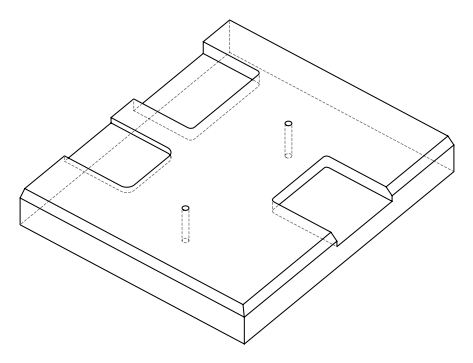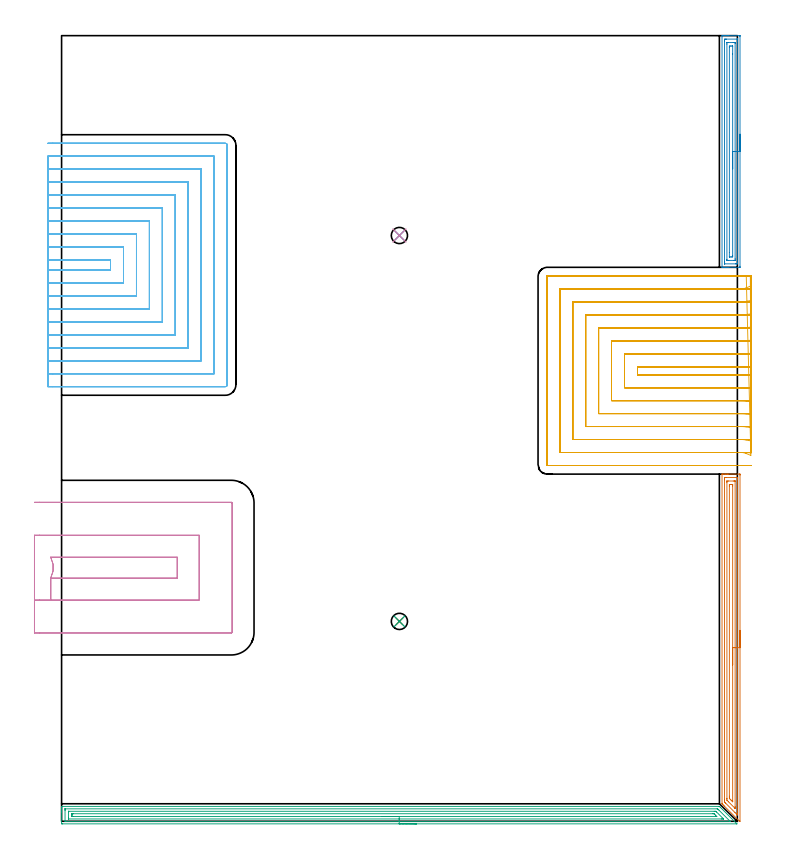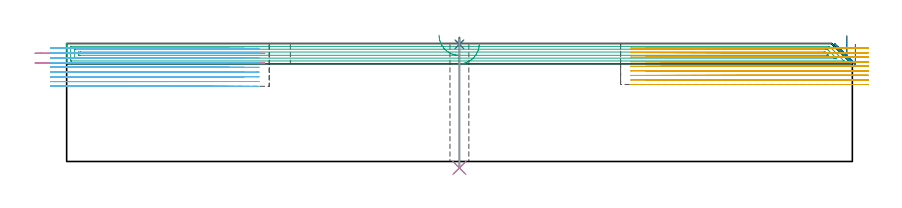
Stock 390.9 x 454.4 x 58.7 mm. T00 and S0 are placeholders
(PLAN: 10 operations, 4 tool changes, 140.7 min)
(1 AREA_MILL | FG_CHAMFER_SURFACE | UGT0205_001 | 6.51 min | 11187 mm3)
(2 AREA_MILL_1 | FG_CHAMFER_SURFACE_1 | UGT0205_001 | 4.52 min | 7570 mm3)
(3 AREA_MILL_2 | FG_CHAMFER_SURFACE_2 | UGT0205_001 | 12.57 min | 19573 mm3)
(4 MILL_SLOT | SLOT_PARTIAL_RECTANGULAR | UGT0201_109 | Follow Part, ap 6.35, ae 75% | 3.42 min | 108348 mm3)
(5 MILL_SLOT_1 | SLOT_PARTIAL_RECTANGULAR_1 | NXT0201_013 | Follow Part, ap 2.5, ae 75% | 49.85 min | 280456 mm3)
(6 MILL_SLOT_2 | SLOT_PARTIAL_RECTANGULAR_2 | NXT0201_013 | Follow Part, ap 2.5, ae 75% | 63.24 min | 323238 mm3)
(7 SPOT_DRILL | STEP1HOLE | NXT0321_9005460120000 | 0.03 min | 26 mm3)
(8 SPOT_DRILL_1 | STEP1HOLE_1 | NXT0321_9005460120000 | 0.03 min | 12 mm3)
(9 DRILL_THROUGH_HOLE_INTO_CENTER | STEP1HOLE | NXT0301_065 | 0.26 min | 4023 mm3)
(10 DRILL_THROUGH_HOLE_INTO_CENTER_1 | STEP1HOLE_1 | NXT0301_065 | 0.26 min | 4037 mm3)
(TOOL UGT0205_001 | Chamfer Mill 20 x 3 x 45 deg. | D20 FL50 Z2)
(TOOL UGT0201_109 | End Mill 25.4 mm | D25.4 FL25 Z2)
(TOOL NXT0201_013 | ENDMILL 10mm | D10 FL30 Z4)
(TOOL NXT0321_9005460120000 | NC Spot Drill, 142deg, 12mm, Carbide, Uncoated | D12 PA142 FL30 Z2)
(TOOL NXT0301_065 | Carbide Drill 9.4mm [860.1-0940-075A1-MM 2214] | D9.4 PA140 FL98 Z2)
(OP 1 AREA_MILL)
G17 G21 G94 G90
T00 M6
G54
G17 G0 G90 X392.4 Y110.419 S1061 M3
G43 Z68.7 H0
Z58.3
G94 G1 Y110.381 Z57.428 F250.
Y110.267 Z56.564
Y110.078 Z55.712
Y109.816 Z54.88
Y109.482 Z54.074
Y109.079 Z53.3
Y108.611 Z52.564
Y108.08 Z51.872
Y107.49 Z51.229
Y106.847 Z50.64
Y106.155 Z50.108
Y105.419 Z49.64
Y104.645 Z49.237
Y103.839 Z48.903
Y103.007 Z48.641
Y102.156 Z48.452
Y101.291 Z48.338
Y100.419 Z48.3
Y0.038
X392.364 Y0.016 Z48.335
X392.173 Y0.002 Z48.525
X392.099 Y0. Z48.599
X383.43 Y8.67 Z57.27
X383.256 Y8.842 Z57.44
X382.601 Y9.5 Z58.099
X382.38 Y9.72 Z58.32
X382.088 Y10.013 Z58.61
X382.006 Y10.099 Z58.692
X382. Y10.391 Z58.7
Y200.658
X382.002 Y200.79 Z58.689
X382.118 Y200.797 Z58.574
X382.242 Y200.8 Z58.457
X382.939 Z57.761
X383.574 Z57.125
X384.133 Z56.563
X384.412 Z56.285
X385.009 Z55.688
X385.288 Z55.409
X385.885 Z54.809
X392.02 Z48.677
X392.322 Y200.796 Z48.375
X392.392 Y200.79 Z48.305
X392.399 Y200.718 Z48.299
X392.4 Y200.212 Z48.3
Y100.419
X390.986 Z49.714
X390.985 Y4.314 Z49.715
X390.984 Y4.152 Z49.716
X390.979 Y3.591 Z49.721
X390.399 Y4.152 Z50.301
X390.267 Y4.283 Z50.433
X389.506 Y5.044 Z51.194
X384.133 Y10.417 Z56.567
X383.705 Y10.848 Z56.995
X383.49 Y11.068 Z57.21
X383.437 Y11.125 Z57.263
X383.421 Y11.151 Z57.279
X383.419 Y11.178 Z57.281
X383.417 Y11.282 Z57.283
X383.414 Y12.013 Z57.286
Y12.173
Y197.539
X383.415 Y198.269 Z57.285
X383.417 Y198.43 Z57.283
X383.421 Y198.785 Z57.279
X383.773 Y198.796 Z56.927
X384.133 Y198.798 Z56.567
X384.645 Y198.8 Z56.055
X390.78 Z49.92
X390.926 Y198.797 Z49.774
X390.95 Y198.795 Z49.75
X390.971 Y198.791 Z49.729
X390.979 Y198.764 Z49.721
X390.983 Y198.593 Z49.717
X390.985 Y198.43 Z49.715
X390.986 Y197.699 Z49.714
Y100.419
X389.572 Z51.128
Y8.425
X389.57 Y7.717 Z51.13
X389.568 Y7.537 Z51.132
X389.565 Y7.474 Z51.135
X389.56 Y7.451 Z51.14
X389.499 Y7.508 Z51.201
X389.391 Y7.61 Z51.309
X389.282 Y7.717 Z51.418
X385.718 Y11.282 Z54.982
X385.009 Y11.996 Z55.691
X384.835 Y12.173 Z55.865
X384.833 Y12.352 Z55.867
X384.829 Y13.064 Z55.871
Y13.248
Y195.94
X384.831 Y196.648 Z55.869
X384.833 Y196.739 Z55.867
X384.835 Y196.778 Z55.865
X384.866 Y196.793 Z55.834
X385.885 Y196.8 Z54.815
X388.515 Z52.185
X389.242 Y196.799 Z51.458
X389.391 Y196.796 Z51.309
X389.54 Y196.79 Z51.16
X389.565 Y196.782 Z51.135
X389.568 Y196.757 Z51.132
X389.57 Y196.709 Z51.13
X389.571 Y196.648 Z51.129
X389.572 Y196.464 Z51.128
Y100.419
X388.157 Z52.543
Y11.469
X388.156 Y11.328 Z52.544
X388.155 Y11.308 Z52.545
X388.154 Y11.306 Z52.546
X388.149 Y11.308 Z52.551
X388.088 Y11.364 Z52.612
X387.989 Y11.461 Z52.711
X387.638 Y11.811 Z53.062
X387.276 Y12.173 Z53.424
X386.762 Y12.688 Z53.938
X386.389 Y13.064 Z54.311
X386.262 Y13.198 Z54.438
X386.25 Y13.329 Z54.45
X386.246 Y13.589 Z54.454
X386.244 Y13.955 Z54.456
X386.243 Y14.483 Z54.457
Y193.611
X386.244 Y193.974 Z54.456
X386.247 Y194.498 Z54.453
X386.25 Y194.677 Z54.45
X386.26 Y194.79 Z54.44
X386.826 Y194.8 Z53.874
X387.702 Z52.998
X388.044 Y194.797 Z52.656
X388.129 Y194.793 Z52.571
X388.147 Y194.79 Z52.553
X388.151 Y194.782 Z52.549
X388.154 Y194.753 Z52.546
X388.156 Y194.684 Z52.544
X388.157 Y194.337 Z52.543
Y193.974
Y100.419
Y99.548 Z52.581
Y98.683 Z52.695
Y97.831 Z52.883
Y96.999 Z53.146
Y96.193 Z53.48
Y95.419 Z53.882
Y94.683 Z54.351
Y93.991 Z54.882
Y93.348 Z55.472
Y92.759 Z56.115
Y92.228 Z56.807
Y91.759 Z57.543
Y91.356 Z58.316
Y91.022 Z59.122
Y90.76 Z59.954
Y90.571 Z60.806
Y90.457 Z61.671
Y90.419 Z62.543
G0 Z68.7
M5
M2
(OP 2 AREA_MILL_1)
G17 G21 G94 G90
T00 M6
G54
G17 G0 G90 X392.4 Y397.4 S1061 M3
G43 Z68.7 H0
Z58.3
G94 G1 Y397.362 Z57.428 F250.
Y397.248 Z56.564
Y397.059 Z55.712
Y396.797 Z54.88
Y396.463 Z54.074
Y396.06 Z53.3
Y395.592 Z52.564
Y395.06 Z51.872
Y394.471 Z51.229
Y393.828 Z50.64
Y393.136 Z50.109
Y392.4 Z49.64
Y391.626 Z49.237
Y390.82 Z48.903
Y389.988 Z48.641
Y389.136 Z48.452
Y388.272 Z48.338
Y387.4 Z48.3
Y320.991
X392.394 Y320.48 Z48.304
X392.391 Y320.41 Z48.306
X392.316 Y320.4 Z48.382
X385.885 Z54.809
X385.294 Z55.403
X385.009 Z55.688
X384.418 Z56.279
X384.133 Z56.563
X383.562 Z57.137
X382.95 Z57.749
X382.38 Z58.319
X382.247 Z58.452
X382.123 Z58.569
X382.119 Y320.401 Z58.573
X382.002 Y320.41 Z58.688
X382. Y320.545 Z58.7
Y454.255
X382.002 Y454.39 Z58.688
X382.121 Y454.397 Z58.571
X382.247 Y454.4 Z58.452
X382.95 Z57.749
X383.562 Z57.137
X384.133 Z56.563
X384.418 Z56.279
X385.009 Z55.688
X385.294 Z55.403
X385.885 Z54.809
X392.02 Z48.677
X392.319 Y454.396 Z48.378
X392.392 Y454.39 Z48.305
X392.399 Y454.315 Z48.299
X392.4 Y453.809 Z48.3
Y387.4
X390.986 Z49.714
X390.985 Y322.935 Z49.715
X390.983 Y322.774 Z49.717
X390.979 Y322.418 Z49.721
X390.629 Y322.405 Z50.071
X390.267 Y322.402 Z50.433
X389.758 Y322.4 Z50.942
X383.623 Z57.077
X383.474 Y322.403 Z57.226
X383.45 Y322.405 Z57.25
X383.428 Y322.409 Z57.272
X383.421 Y322.437 Z57.279
X383.417 Y322.61 Z57.283
X383.415 Y322.774 Z57.285
X383.414 Y323.504 Z57.286
Y451.135
X383.415 Y451.865 Z57.285
X383.417 Y452.026 Z57.283
X383.421 Y452.382 Z57.279
X383.771 Y452.395 Z56.929
X384.133 Y452.398 Z56.567
X384.642 Y452.4 Z56.058
X390.777 Z49.923
X390.926 Y452.397 Z49.774
X390.95 Y452.395 Z49.75
X390.972 Y452.391 Z49.728
X390.979 Y452.363 Z49.721
X390.983 Y452.19 Z49.717
X390.985 Y452.026 Z49.715
X390.986 Y451.296 Z49.714
Y387.4
X389.571 Z51.129
Y325.264
X389.57 Y324.556 Z51.13
X389.568 Y324.465 Z51.132
X389.565 Y324.421 Z51.135
X389.561 Y324.41 Z51.139
X389.54 Y324.405 Z51.16
X389.391 Y324.402 Z51.309
X388.668 Y324.4 Z52.032
X385.885 Z54.815
X385.162 Y324.401 Z55.538
X385.009 Y324.405 Z55.691
X384.857 Y324.41 Z55.843
X384.835 Y324.421 Z55.865
X384.832 Y324.447 Z55.868
X384.83 Y324.495 Z55.87
X384.829 Y324.556 Z55.871
X384.828 Y324.74 Z55.872
Y449.536
X384.83 Y450.244 Z55.87
X384.832 Y450.335 Z55.868
X384.835 Y450.379 Z55.865
X384.838 Y450.39 Z55.862
X384.86 Y450.395 Z55.84
X385.009 Y450.398 Z55.691
X385.732 Y450.4 Z54.968
X388.514 Z52.186
X389.238 Y450.399 Z51.462
X389.391 Y450.395 Z51.309
X389.543 Y450.39 Z51.157
X389.565 Y450.379 Z51.135
X389.568 Y450.353 Z51.132
X389.57 Y450.305 Z51.13
X389.571 Y450.244 Z51.129
X389.572 Y450.06 Z51.128
X389.571 Y387.4 Z51.129
X388.157 Z52.543
X388.156 Y327.231 Z52.544
X388.154 Y326.706 Z52.546
X388.15 Y326.527 Z52.55
X388.142 Y326.41 Z52.558
X387.578 Y326.4 Z53.122
X386.702 Z53.998
X386.354 Y326.404 Z54.346
X386.268 Y326.407 Z54.432
X386.251 Y326.41 Z54.449
X386.248 Y326.42 Z54.452
X386.245 Y326.45 Z54.455
X386.244 Y326.518 Z54.456
X386.243 Y329.013 Z54.457
Y447.569
X386.246 Y448.094 Z54.454
X386.25 Y448.273 Z54.45
X386.258 Y448.39 Z54.442
X386.822 Y448.4 Z53.878
X387.698 Z53.002
X388.046 Y448.396 Z52.654
X388.132 Y448.393 Z52.568
X388.149 Y448.39 Z52.551
X388.152 Y448.38 Z52.548
X388.155 Y448.35 Z52.545
X388.156 Y448.282 Z52.544
X388.157 Y443.809 Z52.543
Y387.4
Y386.528 Z52.581
Y385.664 Z52.695
Y384.812 Z52.883
Y383.98 Z53.146
Y383.174 Z53.48
Y382.4 Z53.882
Y381.664 Z54.351
Y380.972 Z54.882
Y380.329 Z55.472
Y379.74 Z56.115
Y379.208 Z56.807
Y378.74 Z57.543
Y378.337 Z58.317
Y378.003 Z59.122
Y377.741 Z59.955
Y377.552 Z60.806
Y377.438 Z61.671
Y377.4 Z62.543
G0 Z68.7
M5
M2
(OP 3 AREA_MILL_2)
G17 G21 G94 G90
T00 M6
G54
G17 G0 G90 X205.3 Y-1.5 S1061 M3
G43 Z68.7 H0
Z58.6
G94 G1 X205.262 Z57.728 F250.
X205.148 Z56.864
X204.959 Z56.012
X204.697 Z55.18
X204.363 Z54.374
X203.96 Z53.6
X203.492 Z52.864
X202.96 Z52.172
X202.371 Z51.529
X201.728 Z50.94
X201.036 Z50.408
X200.3 Z49.94
X199.526 Z49.537
X198.72 Z49.203
X197.888 Z48.941
X197.037 Z48.752
X196.172 Z48.638
X195.3 Z48.6
X0.614
X0.311 Y-1.497 Z48.602
X0.01 Y-1.492 Z48.606
X0. Y-1.186 Z48.911
Y5.333 Z55.427
Y5.89 Z55.987
Y6.225 Z56.321
Y6.782 Z56.878
Y7.116 Z57.211
Y7.785 Z57.884
Y8.156 Z58.256
X0.008 Y8.547 Z58.639
X0.01 Y8.598 Z58.688
X0.167 Y8.6 Z58.7
X380.163
X380.495 Y8.594 Z58.692
X380.766 Y8.334 Z58.434
X381.13 Y7.971 Z58.07
X390.284 Y-1.183 Z48.916
X390.455 Y-1.353 Z48.744
X390.582 Y-1.484 Z48.614
X390.583 Y-1.494 Z48.604
X390.582 Y-1.499 Z48.599
X195.3 Y-1.5 Z48.6
Y-0.086 Z50.014
X2.4 Y-0.085 Z50.015
X2.33 Y-0.084 Z50.016
X2.191 Y-0.079 Z50.021
X2.01 Y-0.067 Z50.033
X2.008 Y-0.016 Z50.084
X2.001 Y0.382 Z50.482
X2. Y6.225 Z56.325
Y6.624 Z56.724
X2.004 Y7.116 Z57.216
X2.007 Y7.165 Z57.265
X2.009 Y7.173 Z57.273
X2.03 Y7.179 Z57.279
X2.121 Y7.182 Z57.282
X2.26 Y7.185 Z57.285
X2.33 Y7.186 Z57.286
X379.2 Y7.185 Z57.285
X379.269 Y7.184 Z57.284
X379.339 Y7.182 Z57.282
X379.463 Y7.175 Z57.275
X379.526 Y7.116 Z57.216
X380.163 Y6.487 Z56.587
X386.666 Y-0.016 Z50.084
X386.7 Y-0.053 Z50.047
X386.718 Y-0.076 Z50.024
X386.72 Y-0.079 Z50.021
X386.693 Y-0.081 Z50.019
X386.554 Y-0.085 Z50.015
X386.484 Y-0.086 Z50.014
X195.3
Y1.328 Z51.428
X4.186 Y1.329 Z51.429
X4.04 Y1.33 Z51.43
X4.016 Y1.332 Z51.432
X4.01 Y1.334 Z51.434
X4.007 Y1.359 Z51.459
X4.002 Y1.457 Z51.557
X4.001 Y1.581 Z51.681
X4. Y1.767 Z51.867
X4.001 Y5.519 Z55.619
X4.002 Y5.643 Z55.743
X4.007 Y5.741 Z55.841
X4.011 Y5.766 Z55.866
X4.016 Y5.768 Z55.868
X4.04 Y5.77 Z55.87
X4.186 Y5.771 Z55.871
X377.483
X377.94 Y5.769 Z55.869
X378.376 Y5.765 Z55.865
X378.432 Y5.757 Z55.857
X378.494 Y5.699 Z55.799
X378.62 Y5.577 Z55.677
X378.867 Y5.333 Z55.433
X382.433 Y1.767 Z51.867
X382.842 Y1.354 Z51.454
X382.853 Y1.335 Z51.435
X382.842 Y1.334 Z51.434
X382.387 Y1.33 Z51.43
X381.949 Y1.329 Z51.429
X381.495 Y1.328 Z51.428
X195.3
Y2.743 Z52.843
X6.781
X6.047 Y2.749 Z52.849
X6.011 Y2.75 Z52.85
X6.007 Y2.794 Z52.894
X6.003 Y2.898 Z52.998
X6.001 Y3.106 Z53.206
X6. Y3.522 Z53.622
X6.001 Y3.982 Z54.082
X6.004 Y4.198 Z54.298
X6.009 Y4.305 Z54.405
X6.012 Y4.35 Z54.45
X6.062 Y4.352 Z54.452
X6.865 Y4.357 Z54.457
X6.95
X376.675
X377.079 Y4.355 Z54.455
X377.281 Y4.353 Z54.453
X377.377 Y4.35 Z54.45
X377.483 Y4.257 Z54.357
X378.2 Y3.55 Z53.65
X378.376 Y3.374 Z53.474
X378.941 Y2.798 Z52.898
X378.978 Y2.749 Z52.849
X378.905 Y2.747 Z52.847
X378.729 Y2.745 Z52.845
X378.376 Y2.743 Z52.843
X378.292
X195.3
X194.428 Z52.881
X193.564 Z52.995
X192.712 Z53.183
X191.88 Z53.446
X191.074 Z53.78
X190.3 Z54.182
X189.564 Z54.651
X188.872 Z55.182
X188.229 Z55.772
X187.64 Z56.415
X187.109 Z57.107
X186.64 Z57.843
X186.237 Z58.616
X185.903 Z59.422
X185.641 Z60.254
X185.452 Z61.106
X185.338 Z61.971
X185.3 Z62.843
G0 Z68.7
M5
M2
(OP 4 MILL_SLOT)
G17 G21 G94 G90
T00 M6
G54
G17 G0 G90 X-15.7 Y127.95 S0 M3
G43 Z68.7 H0
Z53.85
G94 G1 X-12.7 F250.
X-6.305 F500.
Y140.65
G3 X-6.305 Y152.75 R12.7
G1 X66.85
Y140.65
X-6.305
Y127.95
X79.55
Y165.45
X-12.7
X-15.7 F250.
Y108.9
X-12.7
X98.2 F500.
G3 X98.6 Y109.3 R0.4
G1 Y184.1
G3 X98.2 Y184.5 R0.4
G1 X-12.7
X-15.7 F250.
G0 Y127.95 Z49.
G1 X-12.7
X-6.305 F500.
Y140.65
G3 X-6.305 Y152.75 R12.7
G1 X66.85
Y140.65
X-6.305
Y127.95
X79.55
Y165.45
X-12.7
X-15.7 F250.
Y108.9
X-12.7
X98.2 F500.
G3 X98.6 Y109.3 R0.4
G1 Y184.1
G3 X98.2 Y184.5 R0.4
G1 X-12.7
X-15.7 F250.
G0 Z68.7
M5
M2
(OP 5 MILL_SLOT_1)
G17 G21 G94 G90
T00 M6
G54
G17 G0 G90 X398.895 Y263.144 S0 M3
G43 Z68.7 H0
Z56.433
G94 G1 X395.9 Y262.979 F250.
G2 X393.012 Y262.9 R52.5 F500.
G1 X333.1
Y258.3
X393.052
G2 X395.9 Y258.223 R52.5
G1 X398.896 Y258.06 F250.
X398.894 Y270.685
X395.9 Y270.493
G2 X393.012 Y270.4 R45. F500.
G1 X325.6
Y250.8
X393.052
G2 X395.9 Y250.71 R45.
G1 X398.894 Y250.52 F250.
X398.891 Y278.242
X395.9 Y278.011
G2 X393.012 Y277.9 R37.5 F500.
G1 X318.1
Y243.3
X393.052
G2 X395.9 Y243.192 R37.5
G1 X398.891 Y242.964 F250.
X398.886 Y285.828
X395.9 Y285.539
G2 X393.012 Y285.4 R30. F500.
G1 X310.6
Y235.8
X393.052
G2 X395.9 Y235.664 R30.
G1 X398.886 Y235.38 F250.
X398.875 Y293.471
X395.9 Y293.086
G2 X393.012 Y292.9 R22.5 F500.
G1 X303.1
Y228.3
X393.052
G2 X395.9 Y228.119 R22.5
G1 X398.876 Y227.739 F250.
X398.844 Y301.258
X395.9 Y300.681
G2 X393.012 Y300.4 R15. F500.
G1 X295.6
Y220.8
X393.052
G2 X395.9 Y220.527 R15.
G1 X398.845 Y219.957 F250.
X398.669 Y309.633
X395.9 Y308.478
G2 X393.012 Y307.9 R7.5 F500.
G1 X288.1
Y213.3
X393.052
G2 X395.9 Y212.738 R7.5
G1 X398.675 Y211.599 F250.
X396.012 Y315.4 F500.
X393.012 F250.
X281. F500.
G3 X280.6 Y315. R0.4
G1 Y206.2
G3 X281. Y205.8 R0.4
G1 X393.052
X396.052 F250.
G0 X398.9 Y262.933 Z54.167
G1 X395.9 Y262.903
G2 X395.368 Y262.9 R52.5 F500.
G1 X333.1
Y258.3
X395.368
G2 X395.9 Y258.297 R52.5
G1 X398.9 Y258.267 F250.
Y270.439
X395.9 Y270.403
G2 X395.368 Y270.4 R45. F500.
G1 X325.6
Y250.8
X395.368
G2 X395.9 Y250.797 R45.
G1 X398.9 Y250.761 F250.
Y277.946
X395.9 Y277.904
G2 X395.368 Y277.9 R37.5 F500.
G1 X318.1
Y243.3
X395.368
G2 X395.9 Y243.296 R37.5
G1 X398.9 Y243.254 F250.
Y285.458
X395.9 Y285.405
G2 X395.368 Y285.4 R30. F500.
G1 X310.6
Y235.8
X395.368
G2 X395.9 Y235.795 R30.
G1 X398.9 Y235.742 F250.
X398.899 Y292.977
X395.9 Y292.906
G2 X395.368 Y292.9 R22.5 F500.
G1 X303.1
Y228.3
X395.368
G2 X395.9 Y228.294 R22.5
G1 X398.899 Y228.223 F250.
X398.898 Y300.516
X395.9 Y300.409
G2 X395.368 Y300.4 R15. F500.
G1 X295.6
Y220.8
X395.368
G2 X395.9 Y220.791 R15.
G1 X398.898 Y220.684 F250.
X398.892 Y308.132
X395.9 Y307.919
G2 X395.368 Y307.9 R7.5 F500.
G1 X288.1
Y213.3
X395.368
G2 X395.9 Y213.281 R7.5
G1 X398.892 Y213.068 F250.
X398.368 Y315.4
X395.368
X281. F500.
G3 X280.6 Y315. R0.4
G1 Y206.2
G3 X281. Y205.8 R0.4
G1 X395.368
X398.368 F250.
G0 X398.9 Y262.9 Z51.9
G1 X395.9
X333.1 F500.
Y258.3
X395.9
X398.9 F250.
Y270.4
X395.9
X325.6 F500.
Y250.8
X395.9
X398.9 F250.
Y277.9
X395.9
X318.1 F500.
Y243.3
X395.9
X398.9 F250.
Y285.4
X395.9
X310.6 F500.
Y235.8
X395.9
X398.9 F250.
Y292.9
X395.9
X303.1 F500.
Y228.3
X395.9
X398.9 F250.
Y300.4
X395.9
X295.6 F500.
Y220.8
X395.9
X398.9 F250.
Y307.9
X395.9
X288.1 F500.
Y213.3
X395.9
X398.9 F250.
Y315.4
X395.9
X281. F500.
G3 X280.6 Y315. R0.4
G1 Y206.2
G3 X281. Y205.8 R0.4
G1 X395.9
X398.9 F250.
G0 Y262.9 Z49.633
G1 X395.9
X333.1 F500.
Y258.3
X395.9
X398.9 F250.
Y270.4
X395.9
X325.6 F500.
Y250.8
X395.9
X398.9 F250.
Y277.9
X395.9
X318.1 F500.
Y243.3
X395.9
X398.9 F250.
Y285.4
X395.9
X310.6 F500.
Y235.8
X395.9
X398.9 F250.
Y292.9
X395.9
X303.1 F500.
Y228.3
X395.9
X398.9 F250.
Y300.4
X395.9
X295.6 F500.
Y220.8
X395.9
X398.9 F250.
Y307.9
X395.9
X288.1 F500.
Y213.3
X395.9
X398.9 F250.
Y315.4
X395.9
X281. F500.
G3 X280.6 Y315. R0.4
G1 Y206.2
G3 X281. Y205.8 R0.4
G1 X395.9
X398.9 F250.
G0 Y262.9 Z47.367
G1 X395.9
X333.1 F500.
Y258.3
X395.9
X398.9 F250.
Y270.4
X395.9
X325.6 F500.
Y250.8
X395.9
X398.9 F250.
Y277.9
X395.9
X318.1 F500.
Y243.3
X395.9
X398.9 F250.
Y285.4
X395.9
X310.6 F500.
Y235.8
X395.9
X398.9 F250.
Y292.9
X395.9
X303.1 F500.
Y228.3
X395.9
X398.9 F250.
Y300.4
X395.9
X295.6 F500.
Y220.8
X395.9
X398.9 F250.
Y307.9
X395.9
X288.1 F500.
Y213.3
X395.9
X398.9 F250.
Y315.4
X395.9
X281. F500.
G3 X280.6 Y315. R0.4
G1 Y206.2
G3 X281. Y205.8 R0.4
G1 X395.9
X398.9 F250.
G0 Y262.9 Z45.1
G1 X395.9
X333.1 F500.
Y258.3
X395.9
X398.9 F250.
Y270.4
X395.9
X325.6 F500.
Y250.8
X395.9
X398.9 F250.
Y277.9
X395.9
X318.1 F500.
Y243.3
X395.9
X398.9 F250.
Y285.4
X395.9
X310.6 F500.
Y235.8
X395.9
X398.9 F250.
Y292.9
X395.9
X303.1 F500.
Y228.3
X395.9
X398.9 F250.
Y300.4
X395.9
X295.6 F500.
Y220.8
X395.9
X398.9 F250.
Y307.9
X395.9
X288.1 F500.
Y213.3
X395.9
X398.9 F250.
Y315.4
X395.9
X281. F500.
G3 X280.6 Y315. R0.4
G1 Y206.2
G3 X281. Y205.8 R0.4
G1 X395.9
X398.9 F250.
G0 Y262.9 Z42.833
G1 X395.9
X333.1 F500.
Y258.3
X395.9
X398.9 F250.
Y270.4
X395.9
X325.6 F500.
Y250.8
X395.9
X398.9 F250.
Y277.9
X395.9
X318.1 F500.
Y243.3
X395.9
X398.9 F250.
Y285.4
X395.9
X310.6 F500.
Y235.8
X395.9
X398.9 F250.
Y292.9
X395.9
X303.1 F500.
Y228.3
X395.9
X398.9 F250.
Y300.4
X395.9
X295.6 F500.
Y220.8
X395.9
X398.9 F250.
Y307.9
X395.9
X288.1 F500.
Y213.3
X395.9
X398.9 F250.
Y315.4
X395.9
X281. F500.
G3 X280.6 Y315. R0.4
G1 Y206.2
G3 X281. Y205.8 R0.4
G1 X395.9
X398.9 F250.
G0 Y262.9 Z40.567
G1 X395.9
X333.1 F500.
Y258.3
X395.9
X398.9 F250.
Y270.4
X395.9
X325.6 F500.
Y250.8
X395.9
X398.9 F250.
Y277.9
X395.9
X318.1 F500.
Y243.3
X395.9
X398.9 F250.
Y285.4
X395.9
X310.6 F500.
Y235.8
X395.9
X398.9 F250.
Y292.9
X395.9
X303.1 F500.
Y228.3
X395.9
X398.9 F250.
Y300.4
X395.9
X295.6 F500.
Y220.8
X395.9
X398.9 F250.
Y307.9
X395.9
X288.1 F500.
Y213.3
X395.9
X398.9 F250.
Y315.4
X395.9
X281. F500.
G3 X280.6 Y315. R0.4
G1 Y206.2
G3 X281. Y205.8 R0.4
G1 X395.9
X398.9 F250.
G0 Y262.9 Z38.3
G1 X395.9
X333.1 F500.
Y258.3
X395.9
X398.9 F250.
Y270.4
X395.9
X325.6 F500.
Y250.8
X395.9
X398.9 F250.
Y277.9
X395.9
X318.1 F500.
Y243.3
X395.9
X398.9 F250.
Y285.4
X395.9
X310.6 F500.
Y235.8
X395.9
X398.9 F250.
Y292.9
X395.9
X303.1 F500.
Y228.3
X395.9
X398.9 F250.
Y300.4
X395.9
X295.6 F500.
Y220.8
X395.9
X398.9 F250.
Y307.9
X395.9
X288.1 F500.
Y213.3
X395.9
X398.9 F250.
Y315.4
X395.9
X281. F500.
G3 X280.6 Y315. R0.4
G1 Y206.2
G3 X281. Y205.8 R0.4
G1 X395.9
X398.9 F250.
G0 Z68.7
M5
M2
(OP 6 MILL_SLOT_2)
G17 G21 G94 G90
T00 M6
G54
G17 G0 G90 X-8. Y318.9 S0 M3
G43 Z68.7 H0
Z56.333
G94 G1 X-5. F250.
X28.3 F500.
Y324.6
X-5.
X-8. F250.
Y311.4
X-5.
X35.8 F500.
Y332.1
X-5.
X-8. F250.
Y303.9
X-5.
X43.3 F500.
Y339.6
X-5.
X-8. F250.
Y296.4
X-5.
X50.8 F500.
Y347.1
X-5.
X-8. F250.
Y288.9
X-5.
X58.3 F500.
Y354.6
X-5.
X-8. F250.
Y281.4
X-5.
X65.8 F500.
Y362.1
X-5.
X-8. F250.
Y273.9
X-5.
X73.3 F500.
Y369.6
X-5.
X-8. F250.
Y266.4
X-5.
X80.8 F500.
Y377.1
X-5.
X-8. F250.
Y258.9
X-5.
X88.3 F500.
Y384.6
X-5.
X-8. F250.
Y251.4
X-5.
X94.7 F500.
G3 X95.8 Y252.5 R1.1
G1 Y391.
G3 X94.7 Y392.1 R1.1
G1 X-5.
X-8. F250.
G0 Y318.9 Z53.967
G1 X-5.
X28.3 F500.
Y324.6
X-5.
X-8. F250.
Y311.4
X-5.
X35.8 F500.
Y332.1
X-5.
X-8. F250.
Y303.9
X-5.
X43.3 F500.
Y339.6
X-5.
X-8. F250.
Y296.4
X-5.
X50.8 F500.
Y347.1
X-5.
X-8. F250.
Y288.9
X-5.
X58.3 F500.
Y354.6
X-5.
X-8. F250.
Y281.4
X-5.
X65.8 F500.
Y362.1
X-5.
X-8. F250.
Y273.9
X-5.
X73.3 F500.
Y369.6
X-5.
X-8. F250.
Y266.4
X-5.
X80.8 F500.
Y377.1
X-5.
X-8. F250.
Y258.9
X-5.
X88.3 F500.
Y384.6
X-5.
X-8. F250.
Y251.4
X-5.
X94.7 F500.
G3 X95.8 Y252.5 R1.1
G1 Y391.
G3 X94.7 Y392.1 R1.1
G1 X-5.
X-8. F250.
G0 Y318.9 Z51.6
G1 X-5.
X28.3 F500.
Y324.6
X-5.
X-8. F250.
Y311.4
X-5.
X35.8 F500.
Y332.1
X-5.
X-8. F250.
Y303.9
X-5.
X43.3 F500.
Y339.6
X-5.
X-8. F250.
Y296.4
X-5.
X50.8 F500.
Y347.1
X-5.
X-8. F250.
Y288.9
X-5.
X58.3 F500.
Y354.6
X-5.
X-8. F250.
Y281.4
X-5.
X65.8 F500.
Y362.1
X-5.
X-8. F250.
Y273.9
X-5.
X73.3 F500.
Y369.6
X-5.
X-8. F250.
Y266.4
X-5.
X80.8 F500.
Y377.1
X-5.
X-8. F250.
Y258.9
X-5.
X88.3 F500.
Y384.6
X-5.
X-8. F250.
Y251.4
X-5.
X94.7 F500.
G3 X95.8 Y252.5 R1.1
G1 Y391.
G3 X94.7 Y392.1 R1.1
G1 X-5.
X-8. F250.
G0 Y318.9 Z49.233
G1 X-5.
X28.3 F500.
Y324.6
X-5.
X-8. F250.
Y311.4
X-5.
X35.8 F500.
Y332.1
X-5.
X-8. F250.
Y303.9
X-5.
X43.3 F500.
Y339.6
X-5.
X-8. F250.
Y296.4
X-5.
X50.8 F500.
Y347.1
X-5.
X-8. F250.
Y288.9
X-5.
X58.3 F500.
Y354.6
X-5.
X-8. F250.
Y281.4
X-5.
X65.8 F500.
Y362.1
X-5.
X-8. F250.
Y273.9
X-5.
X73.3 F500.
Y369.6
X-5.
X-8. F250.
Y266.4
X-5.
X80.8 F500.
Y377.1
X-5.
X-8. F250.
Y258.9
X-5.
X88.3 F500.
Y384.6
X-5.
X-8. F250.
Y251.4
X-5.
X94.7 F500.
G3 X95.8 Y252.5 R1.1
G1 Y391.
G3 X94.7 Y392.1 R1.1
G1 X-5.
X-8. F250.
G0 Y318.9 Z46.867
G1 X-5.
X28.3 F500.
Y324.6
X-5.
X-8. F250.
Y311.4
X-5.
X35.8 F500.
Y332.1
X-5.
X-8. F250.
Y303.9
X-5.
X43.3 F500.
Y339.6
X-5.
X-8. F250.
Y296.4
X-5.
X50.8 F500.
Y347.1
X-5.
X-8. F250.
Y288.9
X-5.
X58.3 F500.
Y354.6
X-5.
X-8. F250.
Y281.4
X-5.
X65.8 F500.
Y362.1
X-5.
X-8. F250.
Y273.9
X-5.
X73.3 F500.
Y369.6
X-5.
X-8. F250.
Y266.4
X-5.
X80.8 F500.
Y377.1
X-5.
X-8. F250.
Y258.9
X-5.
X88.3 F500.
Y384.6
X-5.
X-8. F250.
Y251.4
X-5.
X94.7 F500.
G3 X95.8 Y252.5 R1.1
G1 Y391.
G3 X94.7 Y392.1 R1.1
G1 X-5.
X-8. F250.
G0 Y318.9 Z44.5
G1 X-5.
X28.3 F500.
Y324.6
X-5.
X-8. F250.
Y311.4
X-5.
X35.8 F500.
Y332.1
X-5.
X-8. F250.
Y303.9
X-5.
X43.3 F500.
Y339.6
X-5.
X-8. F250.
Y296.4
X-5.
X50.8 F500.
Y347.1
X-5.
X-8. F250.
Y288.9
X-5.
X58.3 F500.
Y354.6
X-5.
X-8. F250.
Y281.4
X-5.
X65.8 F500.
Y362.1
X-5.
X-8. F250.
Y273.9
X-5.
X73.3 F500.
Y369.6
X-5.
X-8. F250.
Y266.4
X-5.
X80.8 F500.
Y377.1
X-5.
X-8. F250.
Y258.9
X-5.
X88.3 F500.
Y384.6
X-5.
X-8. F250.
Y251.4
X-5.
X94.7 F500.
G3 X95.8 Y252.5 R1.1
G1 Y391.
G3 X94.7 Y392.1 R1.1
G1 X-5.
X-8. F250.
G0 Y318.9 Z42.133
G1 X-5.
X28.3 F500.
Y324.6
X-5.
X-8. F250.
Y311.4
X-5.
X35.8 F500.
Y332.1
X-5.
X-8. F250.
Y303.9
X-5.
X43.3 F500.
Y339.6
X-5.
X-8. F250.
Y296.4
X-5.
X50.8 F500.
Y347.1
X-5.
X-8. F250.
Y288.9
X-5.
X58.3 F500.
Y354.6
X-5.
X-8. F250.
Y281.4
X-5.
X65.8 F500.
Y362.1
X-5.
X-8. F250.
Y273.9
X-5.
X73.3 F500.
Y369.6
X-5.
X-8. F250.
Y266.4
X-5.
X80.8 F500.
Y377.1
X-5.
X-8. F250.
Y258.9
X-5.
X88.3 F500.
Y384.6
X-5.
X-8. F250.
Y251.4
X-5.
X94.7 F500.
G3 X95.8 Y252.5 R1.1
G1 Y391.
G3 X94.7 Y392.1 R1.1
G1 X-5.
X-8. F250.
G0 Y318.9 Z39.767
G1 X-5.
X28.3 F500.
Y324.6
X-5.
X-8. F250.
Y311.4
X-5.
X35.8 F500.
Y332.1
X-5.
X-8. F250.
Y303.9
X-5.
X43.3 F500.
Y339.6
X-5.
X-8. F250.
Y296.4
X-5.
X50.8 F500.
Y347.1
X-5.
X-8. F250.
Y288.9
X-5.
X58.3 F500.
Y354.6
X-5.
X-8. F250.
Y281.4
X-5.
X65.8 F500.
Y362.1
X-5.
X-8. F250.
Y273.9
X-5.
X73.3 F500.
Y369.6
X-5.
X-8. F250.
Y266.4
X-5.
X80.8 F500.
Y377.1
X-5.
X-8. F250.
Y258.9
X-5.
X88.3 F500.
Y384.6
X-5.
X-8. F250.
Y251.4
X-5.
X94.7 F500.
G3 X95.8 Y252.5 R1.1
G1 Y391.
G3 X94.7 Y392.1 R1.1
G1 X-5.
X-8. F250.
G0 Y318.9 Z37.4
G1 X-5.
X28.3 F500.
Y324.6
X-5.
X-8. F250.
Y311.4
X-5.
X35.8 F500.
Y332.1
X-5.
X-8. F250.
Y303.9
X-5.
X43.3 F500.
Y339.6
X-5.
X-8. F250.
Y296.4
X-5.
X50.8 F500.
Y347.1
X-5.
X-8. F250.
Y288.9
X-5.
X58.3 F500.
Y354.6
X-5.
X-8. F250.
Y281.4
X-5.
X65.8 F500.
Y362.1
X-5.
X-8. F250.
Y273.9
X-5.
X73.3 F500.
Y369.6
X-5.
X-8. F250.
Y266.4
X-5.
X80.8 F500.
Y377.1
X-5.
X-8. F250.
Y258.9
X-5.
X88.3 F500.
Y384.6
X-5.
X-8. F250.
Y251.4
X-5.
X94.7 F500.
G3 X95.8 Y252.5 R1.1
G1 Y391.
G3 X94.7 Y392.1 R1.1
G1 X-5.
X-8. F250.
G0 Z68.7
M5
M2
(OP 7 SPOT_DRILL)
G17 G21 G94 G90
T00 M6
G54
G17 G0 G90 X195.4 Y115.6 S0 M3
G43 Z68.7 H0
G94 G81 G98 Z58.295 F250. R61.7
G80
M5
M2
(OP 8 SPOT_DRILL_1)
G17 G21 G94 G90
T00 M6
G54
G17 G0 G90 X195.4 Y338.8 S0 M3
G43 Z68.7 H0
G94 G81 G98 Z58.295 F250. R61.7
G80
M5
M2
(OP 9 DRILL_THROUGH_HOLE_INTO_CENTER)
G17 G21 G94 G90
T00 M6
G54
G17 G0 G90 X195.4 Y115.6 S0 M3
G43 Z68.7 H1
G94 G73 G98 Z-3.211 F250. Q8.844 R60.7
G80
M5
M2
(OP 10 DRILL_THROUGH_HOLE_INTO_CENTER_1)
G17 G21 G94 G90
T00 M6
G54
G17 G0 G90 X195.4 Y338.8 S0 M3
G43 Z68.7 H1
G94 G73 G98 Z-3.211 F250. Q8.844 R60.7
G80
M5
M2
